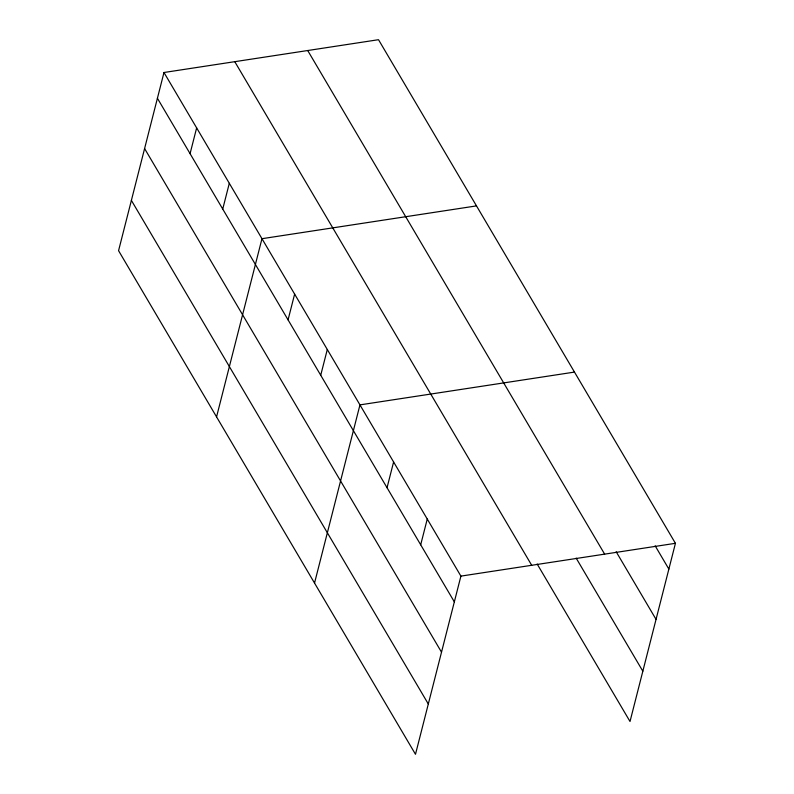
<?xml version="1.0" encoding="UTF-8"?>
<svg xmlns="http://www.w3.org/2000/svg" width="794" height="794" viewBox="0 0 794 794"><rect width="100%" height="100%" fill="white"/><g stroke="black" fill="none" stroke-linecap="round" stroke-linejoin="round"><path stroke-width="1.19" d="M163.981 72.502L118.564 250.686L415.49 754.3L460.907 576.116L163.981 72.502L378.51 39.7L675.436 543.314L630.019 721.498L537.161 564.008M190.074 153.669L196.644 127.894M222.737 209.06L229.307 183.295M216.554 416.88L261.97 238.696L476.489 205.894M288.063 319.863L294.634 294.088M320.726 375.254L327.297 349.489M314.533 583.074L359.96 404.88L574.479 372.088M387.035 487.734L393.606 461.959M420.691 544.803L427.261 519.038M460.907 576.116L675.436 543.314M655.159 545.825L668.866 569.08M616.164 551.731L656.043 619.38M307.715 50.528L604.641 554.133M576.156 558.103L642.832 671.198M234.776 61.674L531.702 565.288M157.411 98.267L454.347 601.882M144.597 148.567L441.524 652.182M131.387 200.386L428.313 704"/></g></svg>
